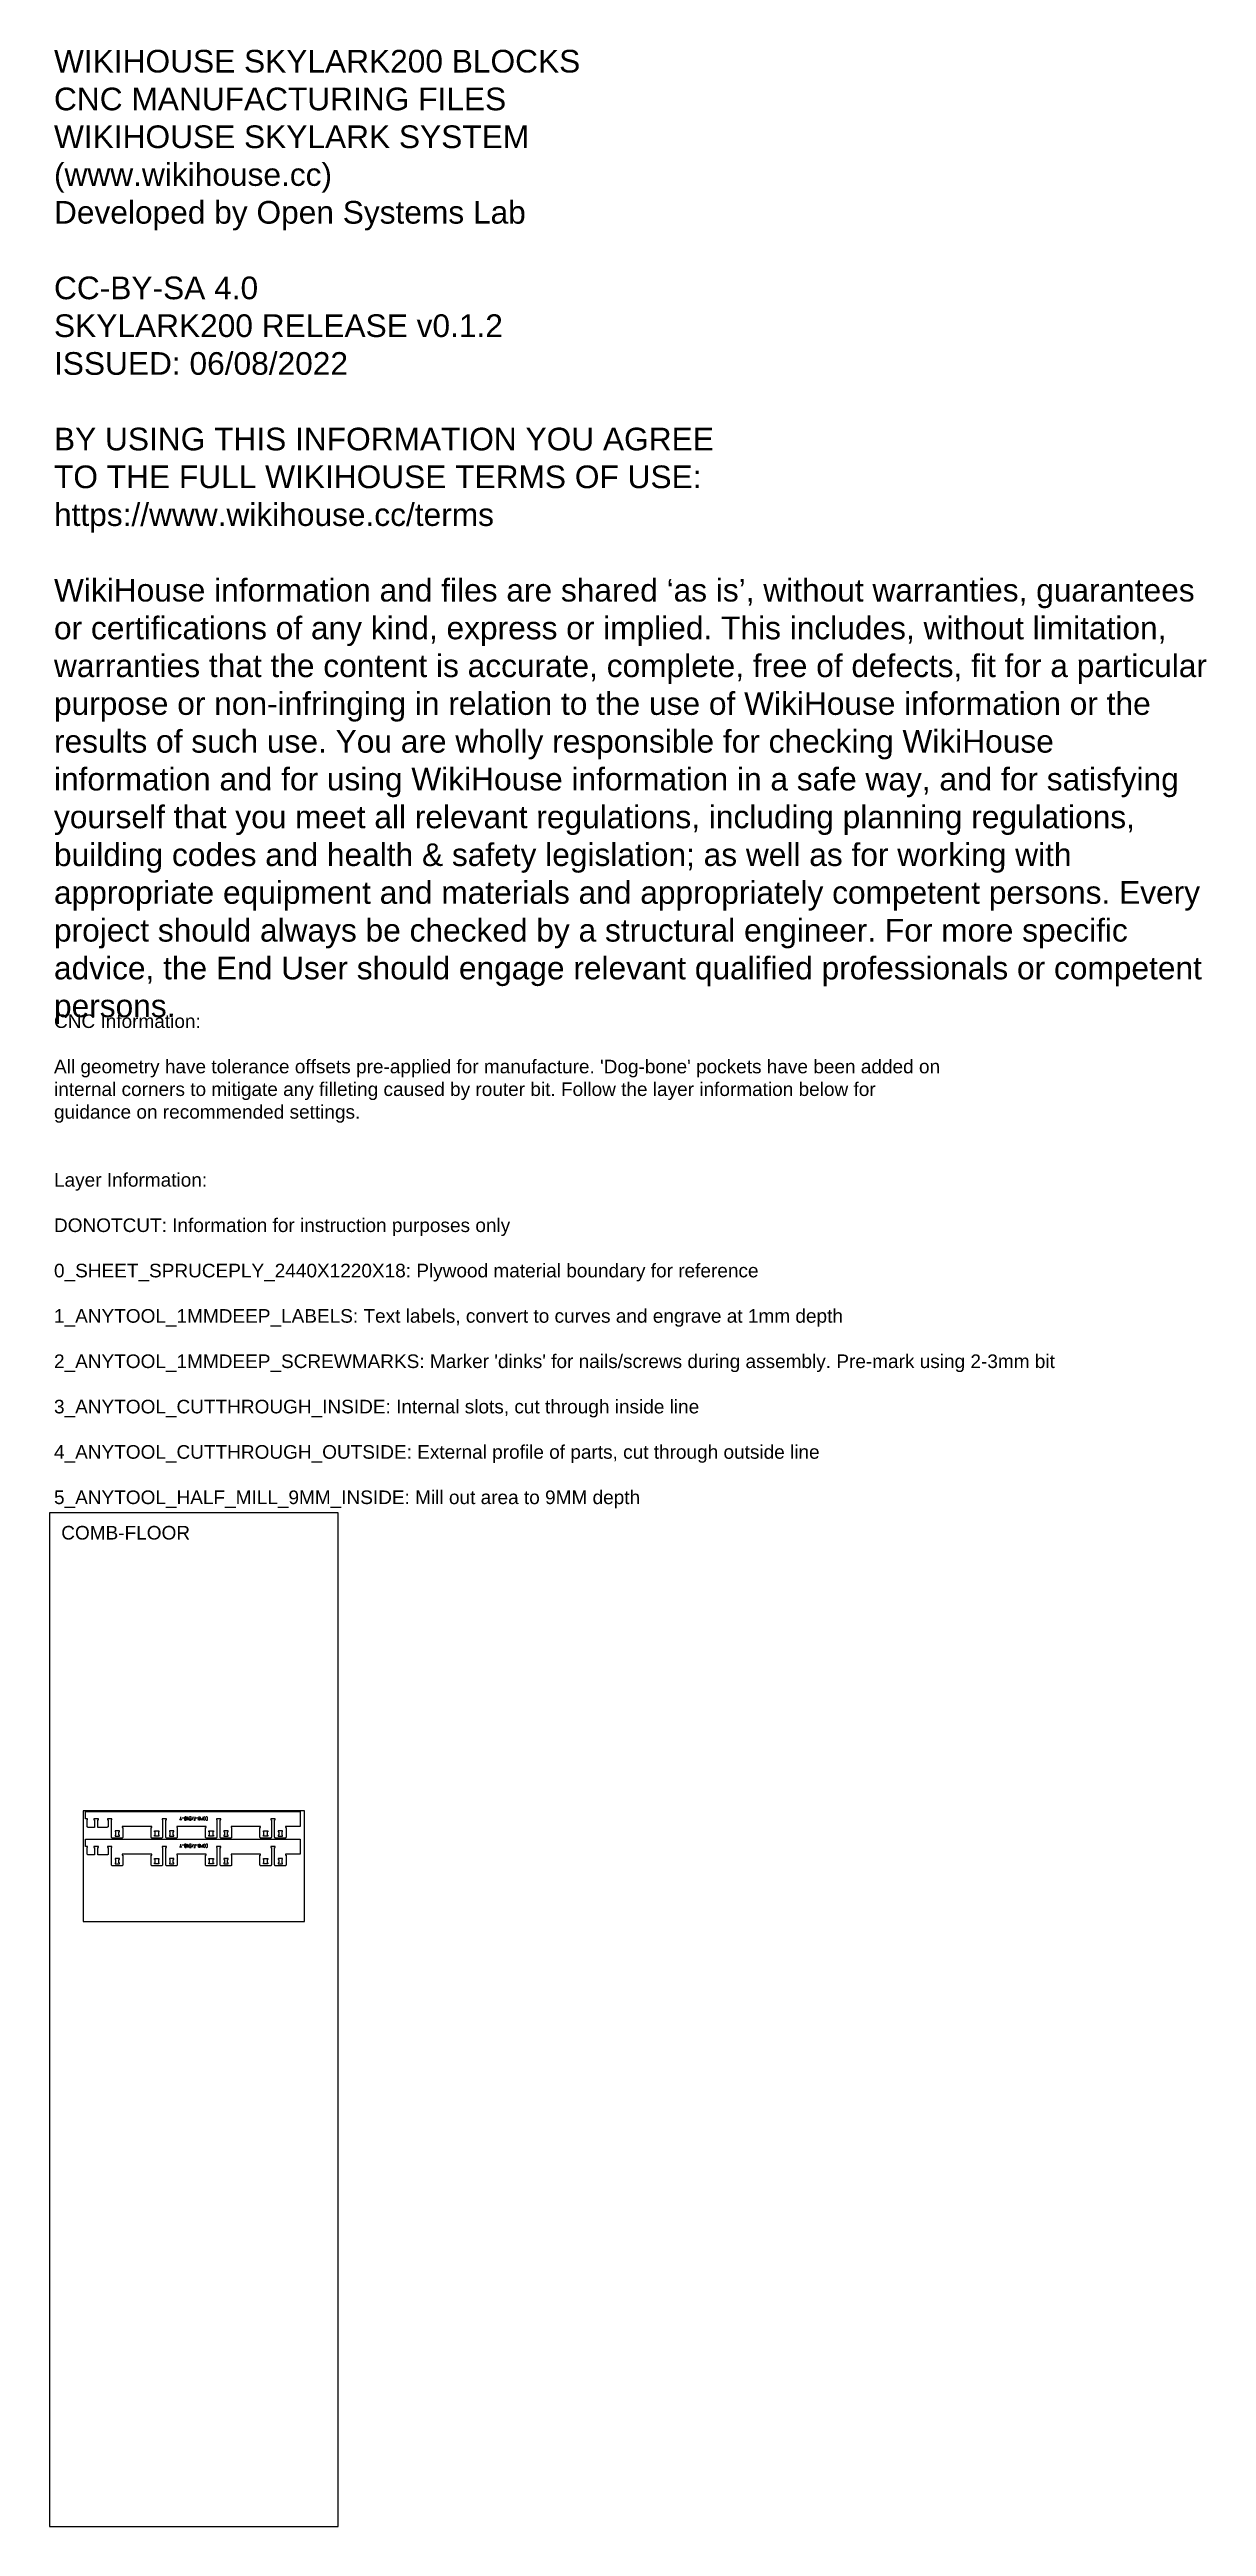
# Model space of a CAD drawing. Header units: millimetres. Extents: x 0 to 12757, y 0 to 27318.
import ezdxf

# ---------------------------------------------------------------- set-up
doc = ezdxf.new("R2010")
doc.units = ezdxf.units.MM
for name, color, linetype, true_color in [('0_SHEET_SPRUCEPLY_2440X122', 1, 'Continuous', 0xff0000), ('1_ANYTOOL_1MMDEEP_LABELS_S', 2, 'Continuous', 0xffff00), ('3_ANYTOOL_CUTTHROUGH_INSID', 4, 'Continuous', 0x00ffff), ('4_ANYTOOL_CUTTHROUGH_OUTSI', 5, 'Continuous', 0x0000ff), ('DONOTCUT', 7, 'Continuous', 0xffffff)]:
    doc.layers.add(name, color=color, linetype=linetype, true_color=true_color)
doc.styles.add('Arial', font='')
doc.styles.get('Arial').set_extended_font_data('Arial')

msp = doc.modelspace()

# ---------------------------------------------------------------- linework, layer by layer
at = {"layer": '0_SHEET_SPRUCEPLY_2440X122'}
msp.add_lwpolyline([(372, 7891), (372, 6671), (2812, 6671), (2812, 7891)], close=True, dxfattribs=at)
at = {"layer": '1_ANYTOOL_1MMDEEP_LABELS_S', "color": 2, "true_color": 0xffff00}
for points in [[(1444, 7807), (1432, 7789)], [(1444, 7825), (1444, 7807)], [(1444, 7807), (1456, 7789)], [(1480, 7813), (1464, 7813)], [(1536, 7825), (1536, 7789), (1516, 7825), (1516, 7789)], [(1544, 7789), (1560, 7789), (1560, 7825), (1544, 7825)], [(1548, 7805), (1560, 7805)], [(1584, 7825), (1568, 7789)], [(1590, 7789), (1606, 7789), (1606, 7825)], [(1590, 7805), (1606, 7805)], [(1630, 7813), (1614, 7813)], [(1690, 7825), (1690, 7789), (1678, 7809), (1666, 7789), (1666, 7825)], [(1444, 7508), (1432, 7490)], [(1444, 7526), (1444, 7508)], [(1444, 7508), (1456, 7490)], [(1480, 7514), (1464, 7514)], [(1536, 7526), (1536, 7490), (1516, 7526), (1516, 7490)], [(1544, 7490), (1560, 7490), (1560, 7526), (1544, 7526)], [(1548, 7506), (1560, 7506)], [(1584, 7526), (1568, 7490)], [(1590, 7490), (1606, 7490), (1606, 7526)], [(1590, 7506), (1606, 7506)], [(1630, 7514), (1614, 7514)], [(1690, 7526), (1690, 7490), (1678, 7510), (1666, 7490), (1666, 7526)]]:
    msp.add_lwpolyline(points, dxfattribs=at)
for points in [[(1496, 7789), (1508, 7789), (1508, 7825), (1496, 7825, 0.414214), (1488, 7817), (1488, 7797, 0.414214)], [(1718, 7815, 1), (1698, 7815), (1698, 7799, 1), (1718, 7799)], [(1496, 7490), (1508, 7490), (1508, 7526), (1496, 7526, 0.414214), (1488, 7518), (1488, 7498, 0.414214)], [(1718, 7516, 1), (1698, 7516), (1698, 7500, 1), (1718, 7500)]]:
    msp.add_lwpolyline(points, format="xyb", close=True, dxfattribs=at)
for points in [[(1658, 7805), (1648, 7805, -1), (1648, 7825), (1658, 7825), (1658, 7789), (1648, 7789, -1), (1648, 7805)], [(1726, 7789), (1736, 7789, 0.414214), (1742, 7795), (1742, 7819, 0.414214), (1736, 7825), (1726, 7825)], [(1658, 7506), (1648, 7506, -1), (1648, 7526), (1658, 7526), (1658, 7490), (1648, 7490, -1), (1648, 7506)], [(1726, 7490), (1736, 7490, 0.414214), (1742, 7496), (1742, 7520, 0.414214), (1736, 7526), (1726, 7526)]]:
    msp.add_lwpolyline(points, format="xyb", dxfattribs=at)
at = {"layer": '3_ANYTOOL_CUTTHROUGH_INSID', "color": 4, "true_color": 0x00ffff}
for points in [[(722, 7660), (728, 7660), (728, 7624), (722, 7624), (722, 7612), (770, 7612), (770, 7624), (764, 7624), (764, 7660), (770, 7660), (770, 7672), (722, 7672)], [(722, 7660), (728, 7660), (728, 7624), (722, 7624), (722, 7612), (770, 7612), (770, 7624), (764, 7624), (764, 7660), (770, 7660), (770, 7672), (722, 7672)], [(1206, 7660), (1200, 7660), (1200, 7624), (1206, 7624), (1206, 7612), (1158, 7612), (1158, 7624), (1164, 7624), (1164, 7660), (1158, 7660), (1158, 7672), (1206, 7672)], [(1206, 7660), (1200, 7660), (1200, 7624), (1206, 7624), (1206, 7612), (1158, 7612), (1158, 7624), (1164, 7624), (1164, 7660), (1158, 7660), (1158, 7672), (1206, 7672)], [(1322, 7660), (1328, 7660), (1328, 7624), (1322, 7624), (1322, 7612), (1370, 7612), (1370, 7624), (1364, 7624), (1364, 7660), (1370, 7660), (1370, 7672), (1322, 7672)], [(1322, 7660), (1328, 7660), (1328, 7624), (1322, 7624), (1322, 7612), (1370, 7612), (1370, 7624), (1364, 7624), (1364, 7660), (1370, 7660), (1370, 7672), (1322, 7672)], [(1806, 7660), (1800, 7660), (1800, 7624), (1806, 7624), (1806, 7612), (1758, 7612), (1758, 7624), (1764, 7624), (1764, 7660), (1758, 7660), (1758, 7672), (1806, 7672)], [(1806, 7660), (1800, 7660), (1800, 7624), (1806, 7624), (1806, 7612), (1758, 7612), (1758, 7624), (1764, 7624), (1764, 7660), (1758, 7660), (1758, 7672), (1806, 7672)], [(1922, 7660), (1928, 7660), (1928, 7624), (1922, 7624), (1922, 7612), (1970, 7612), (1970, 7624), (1964, 7624), (1964, 7660), (1970, 7660), (1970, 7672), (1922, 7672)], [(1922, 7660), (1928, 7660), (1928, 7624), (1922, 7624), (1922, 7612), (1970, 7612), (1970, 7624), (1964, 7624), (1964, 7660), (1970, 7660), (1970, 7672), (1922, 7672)], [(2406, 7660), (2400, 7660), (2400, 7624), (2406, 7624), (2406, 7612), (2358, 7612), (2358, 7624), (2364, 7624), (2364, 7660), (2358, 7660), (2358, 7672), (2406, 7672)], [(2406, 7660), (2400, 7660), (2400, 7624), (2406, 7624), (2406, 7612), (2358, 7612), (2358, 7624), (2364, 7624), (2364, 7660), (2358, 7660), (2358, 7672), (2406, 7672)], [(2522, 7660), (2528, 7660), (2528, 7624), (2522, 7624), (2522, 7612), (2570, 7612), (2570, 7624), (2564, 7624), (2564, 7660), (2570, 7660), (2570, 7672), (2522, 7672)], [(2522, 7660), (2528, 7660), (2528, 7624), (2522, 7624), (2522, 7612), (2570, 7612), (2570, 7624), (2564, 7624), (2564, 7660), (2570, 7660), (2570, 7672), (2522, 7672)], [(722, 7356), (728, 7356), (728, 7320), (722, 7320), (722, 7308), (770, 7308), (770, 7320), (764, 7320), (764, 7356), (770, 7356), (770, 7368), (722, 7368)], [(722, 7356), (728, 7356), (728, 7320), (722, 7320), (722, 7308), (770, 7308), (770, 7320), (764, 7320), (764, 7356), (770, 7356), (770, 7368), (722, 7368)], [(1206, 7356), (1200, 7356), (1200, 7320), (1206, 7320), (1206, 7308), (1158, 7308), (1158, 7320), (1164, 7320), (1164, 7356), (1158, 7356), (1158, 7368), (1206, 7368)], [(1206, 7356), (1200, 7356), (1200, 7320), (1206, 7320), (1206, 7308), (1158, 7308), (1158, 7320), (1164, 7320), (1164, 7356), (1158, 7356), (1158, 7368), (1206, 7368)], [(1322, 7356), (1328, 7356), (1328, 7320), (1322, 7320), (1322, 7308), (1370, 7308), (1370, 7320), (1364, 7320), (1364, 7356), (1370, 7356), (1370, 7368), (1322, 7368)], [(1322, 7356), (1328, 7356), (1328, 7320), (1322, 7320), (1322, 7308), (1370, 7308), (1370, 7320), (1364, 7320), (1364, 7356), (1370, 7356), (1370, 7368), (1322, 7368)], [(1806, 7356), (1800, 7356), (1800, 7320), (1806, 7320), (1806, 7308), (1758, 7308), (1758, 7320), (1764, 7320), (1764, 7356), (1758, 7356), (1758, 7368), (1806, 7368)], [(1806, 7356), (1800, 7356), (1800, 7320), (1806, 7320), (1806, 7308), (1758, 7308), (1758, 7320), (1764, 7320), (1764, 7356), (1758, 7356), (1758, 7368), (1806, 7368)], [(1922, 7356), (1928, 7356), (1928, 7320), (1922, 7320), (1922, 7308), (1970, 7308), (1970, 7320), (1964, 7320), (1964, 7356), (1970, 7356), (1970, 7368), (1922, 7368)], [(1922, 7356), (1928, 7356), (1928, 7320), (1922, 7320), (1922, 7308), (1970, 7308), (1970, 7320), (1964, 7320), (1964, 7356), (1970, 7356), (1970, 7368), (1922, 7368)], [(2406, 7356), (2400, 7356), (2400, 7320), (2406, 7320), (2406, 7308), (2358, 7308), (2358, 7320), (2364, 7320), (2364, 7356), (2358, 7356), (2358, 7368), (2406, 7368)], [(2406, 7356), (2400, 7356), (2400, 7320), (2406, 7320), (2406, 7308), (2358, 7308), (2358, 7320), (2364, 7320), (2364, 7356), (2358, 7356), (2358, 7368), (2406, 7368)], [(2522, 7356), (2528, 7356), (2528, 7320), (2522, 7320), (2522, 7308), (2570, 7308), (2570, 7320), (2564, 7320), (2564, 7356), (2570, 7356), (2570, 7368), (2522, 7368)], [(2522, 7356), (2528, 7356), (2528, 7320), (2522, 7320), (2522, 7308), (2570, 7308), (2570, 7320), (2564, 7320), (2564, 7356), (2570, 7356), (2570, 7368), (2522, 7368)]]:
    msp.add_lwpolyline(points, close=True, dxfattribs=at)
at = {"layer": '4_ANYTOOL_CUTTHROUGH_OUTSI', "color": 5, "true_color": 0x0000ff}
for points in [[(1732, 7590, -0.414214), (1720, 7602), (1720, 7708), (1726, 7708), (1726, 7720), (1402, 7720), (1402, 7708), (1408, 7708), (1408, 7602), (1408, 7602, -0.414214), (1396, 7590), (1294, 7590, -0.414214), (1282, 7602), (1282, 7792), (1288, 7792), (1288, 7804), (1240, 7804), (1240, 7792), (1246, 7792), (1246, 7602), (1246, 7602, -0.414214), (1234, 7590), (1132, 7590, -0.414214), (1120, 7602), (1120, 7708), (1126, 7708), (1126, 7720), (802, 7720), (802, 7708), (808, 7708), (808, 7602), (808, 7602, -0.414214), (796, 7590), (694, 7590, -0.414214), (682, 7602), (682, 7792), (688, 7792), (688, 7804), (640, 7804), (640, 7792), (646, 7792), (646, 7792), (646, 7722), (646, 7722), (646, 7721), (646, 7721), (646, 7721), (646, 7721), (646, 7720), (646, 7720), (646, 7720), (646, 7720), (646, 7719), (646, 7719), (646, 7719), (645, 7719), (645, 7718), (645, 7718), (645, 7718), (645, 7717), (645, 7717), (645, 7717), (645, 7717), (644, 7716), (644, 7716), (644, 7716), (644, 7716), (644, 7715), (644, 7715), (644, 7715), (643, 7715), (643, 7714), (643, 7714), (643, 7714), (642, 7714), (642, 7714), (642, 7713), (642, 7713), (642, 7713), (641, 7713), (641, 7713), (641, 7712), (641, 7712), (640, 7712), (640, 7712), (640, 7712), (640, 7712), (639, 7712), (639, 7711), (639, 7711), (639, 7711), (638, 7711), (638, 7711), (638, 7711), (637, 7711), (637, 7711), (637, 7711), (637, 7711), (636, 7711), (636, 7711), (636, 7710), (636, 7710), (635, 7710), (635, 7710), (635, 7710), (635, 7710), (634, 7710), (532, 7710), (532, 7792), (538, 7792), (538, 7804), (490, 7804), (490, 7792), (496, 7792), (496, 7710), (426, 7710), (426, 7710, -0.414214), (414, 7722), (414, 7792), (420, 7792), (420, 7804), (396, 7804), (396, 7884), (664, 7884), (964, 7884), (1264, 7884), (1564, 7884), (1864, 7884), (2164, 7884), (2464, 7884), (2764, 7884), (2764, 7720), (2602, 7720), (2602, 7708), (2608, 7708), (2608, 7602), (2608, 7602, -0.414214), (2596, 7590), (2494, 7590, -0.414214), (2482, 7602), (2482, 7792), (2488, 7792), (2488, 7804), (2440, 7804), (2440, 7792), (2446, 7792), (2446, 7602), (2446, 7602, -0.414214), (2434, 7590), (2332, 7590, -0.414214), (2320, 7602), (2320, 7708), (2326, 7708), (2326, 7720), (2002, 7720), (2002, 7708), (2008, 7708), (2008, 7602), (2008, 7602, -0.414214), (1996, 7590), (1894, 7590, -0.414214), (1882, 7602), (1882, 7792), (1888, 7792), (1888, 7804), (1840, 7804), (1840, 7792), (1846, 7792), (1846, 7602), (1846, 7602, -0.414214), (1834, 7590)], [(1732, 7286, -0.414214), (1720, 7298), (1720, 7404), (1726, 7404), (1726, 7416), (1402, 7416), (1402, 7404), (1408, 7404), (1408, 7298), (1408, 7298, -0.414214), (1396, 7286), (1294, 7286, -0.414214), (1282, 7298), (1282, 7488), (1288, 7488), (1288, 7500), (1240, 7500), (1240, 7488), (1246, 7488), (1246, 7298), (1246, 7298, -0.414214), (1234, 7286), (1132, 7286, -0.414214), (1120, 7298), (1120, 7404), (1126, 7404), (1126, 7416), (802, 7416), (802, 7404), (808, 7404), (808, 7298), (808, 7298, -0.414214), (796, 7286), (694, 7286, -0.414214), (682, 7298), (682, 7488), (688, 7488), (688, 7500), (640, 7500), (640, 7488), (646, 7488), (646, 7488), (646, 7418), (646, 7418), (646, 7417), (646, 7417), (646, 7417), (646, 7417), (646, 7416), (646, 7416), (646, 7416), (646, 7416), (646, 7415), (646, 7415), (646, 7415), (645, 7415), (645, 7414), (645, 7414), (645, 7414), (645, 7413), (645, 7413), (645, 7413), (645, 7413), (644, 7412), (644, 7412), (644, 7412), (644, 7412), (644, 7411), (644, 7411), (644, 7411), (643, 7411), (643, 7410), (643, 7410), (643, 7410), (642, 7410), (642, 7410), (642, 7409), (642, 7409), (642, 7409), (641, 7409), (641, 7409), (641, 7408), (641, 7408), (640, 7408), (640, 7408), (640, 7408), (640, 7408), (639, 7408), (639, 7407), (639, 7407), (639, 7407), (638, 7407), (638, 7407), (638, 7407), (637, 7407), (637, 7407), (637, 7407), (637, 7407), (636, 7407), (636, 7407), (636, 7406), (636, 7406), (635, 7406), (635, 7406), (635, 7406), (635, 7406), (634, 7406), (532, 7406), (532, 7488), (538, 7488), (538, 7500), (490, 7500), (490, 7488), (496, 7488), (496, 7406), (426, 7406), (426, 7406, -0.414214), (414, 7418), (414, 7488), (420, 7488), (420, 7500), (396, 7500), (396, 7580), (664, 7580), (964, 7580), (1264, 7580), (1564, 7580), (1864, 7580), (2164, 7580), (2464, 7580), (2764, 7580), (2764, 7416), (2602, 7416), (2602, 7404), (2608, 7404), (2608, 7298), (2608, 7298, -0.414214), (2596, 7286), (2494, 7286, -0.414214), (2482, 7298), (2482, 7488), (2488, 7488), (2488, 7500), (2440, 7500), (2440, 7488), (2446, 7488), (2446, 7298), (2446, 7298, -0.414214), (2434, 7286), (2332, 7286, -0.414214), (2320, 7298), (2320, 7404), (2326, 7404), (2326, 7416), (2002, 7416), (2002, 7404), (2008, 7404), (2008, 7298), (2008, 7298, -0.414214), (1996, 7286), (1894, 7286, -0.414214), (1882, 7298), (1882, 7488), (1888, 7488), (1888, 7500), (1840, 7500), (1840, 7488), (1846, 7488), (1846, 7298), (1846, 7298, -0.414214), (1834, 7286)]]:
    msp.add_lwpolyline(points, format="xyb", close=True, dxfattribs=at)
at = {"layer": 'DONOTCUT'}
msp.add_lwpolyline([(0, 0), (3183, 0), (3183, 11179), (0, 11179)], close=True, dxfattribs=at)

# ---------------------------------------------------------------- texts
at = {"layer": 'DONOTCUT', "attachment_point": 1, "style": 'Arial'}
for s, insert, char_height, width in [('{\\fArial;WIKIHOUSE SKYLARK200 BLOCKS}\\P{\\fArial;CNC MANUFACTURING FILES}\\P{\\fArial;WIKIHOUSE SKYLARK SYSTEM}\\P{\\fArial;(www.wikihouse.cc)}\\P{\\fArial;Developed by Open Systems Lab}\\P\\P{\\fArial;CC-BY-SA 4.0}\\P{\\fArial;SKYLARK200 RELEASE v0.1.2}\\P{\\fArial;ISSUED: 06/08/2022}\\P\\P{\\fArial;BY USING THIS INFORMATION YOU AGREE }\\P{\\fArial;TO THE FULL WIKIHOUSE TERMS OF USE:}\\P{\\fArial;https://www.wikihouse.cc/terms}\\P\\P{\\fArial;WikiHouse information and files are shared }{\\fArial;‘as is}{\\fArial;’, without warranties, guarantees }\\P{\\fArial;or certifications of any kind, express or implied. This includes, without limitation, }\\P{\\fArial;warranties that the content is accurate, complete, free of defects, fit for a particular }\\P{\\fArial;purpose or non-infringing in relation to the use of WikiHouse information or the }\\P{\\fArial;results of such use. You are wholly responsible for checking WikiHouse }\\P{\\fArial;information and for using WikiHouse information in a safe way, and for satisfying }\\P{\\fArial;yourself that you meet all relevant regulations, including planning regulations, }\\P{\\fArial;building codes and health & safety legislation; as well as for working with }\\P{\\fArial;appropriate equipment and materials and appropriately competent persons. Every }\\P{\\fArial;project should always be checked by a structural engineer. For more specific }\\P{\\fArial;advice, the End User should engage relevant qualified professionals or competent }\\P{\\fArial;persons.}\\P', (49, 27315), 250, 12895.38), ("{\\fArial;CNC Information:}\\P\\P{\\fArial;All geometry have tolerance offsets pre-applied for manufacture. 'Dog-bone' pockets have been added on}\\P{\\fArial;internal corners to mitigate any filleting caused by router bit. Follow the layer information below for}\\P{\\fArial;guidance on recommended settings.}\\P\\P\\P{\\fArial;Layer Information:}\\P\\P{\\fArial;DONOTCUT: Information for instruction purposes only}\\P\\P{\\fArial;0_SHEET_SPRUCEPLY_2440X1220X18: Plywood material boundary for reference}\\P\\P{\\fArial;1_ANYTOOL_1MMDEEP_LABELS: Text labels, convert to curves and engrave at 1mm depth}\\P\\P{\\fArial;2_ANYTOOL_1MMDEEP_SCREWMARKS: Marker 'dinks' for nails/screws during assembly. Pre-mark using 2-3mm bit}\\P\\P{\\fArial;3_ANYTOOL_CUTTHROUGH_INSIDE: Internal slots, cut through inside line}\\P\\P{\\fArial;4_ANYTOOL_CUTTHROUGH_OUTSIDE: External profile of parts, cut through outside line}\\P\\P{\\fArial;5_ANYTOOL_HALF_MILL_9MM_INSIDE: Mill out area to 9MM depth}", (49, 16677), 150, 22265.22), ('COMB-FLOOR', (129, 11035, 0), 150, 3122.28)]:
    msp.add_mtext(s, dxfattribs=dict(at, insert=insert, char_height=char_height, width=width))

doc.saveas('drawing.dxf')
